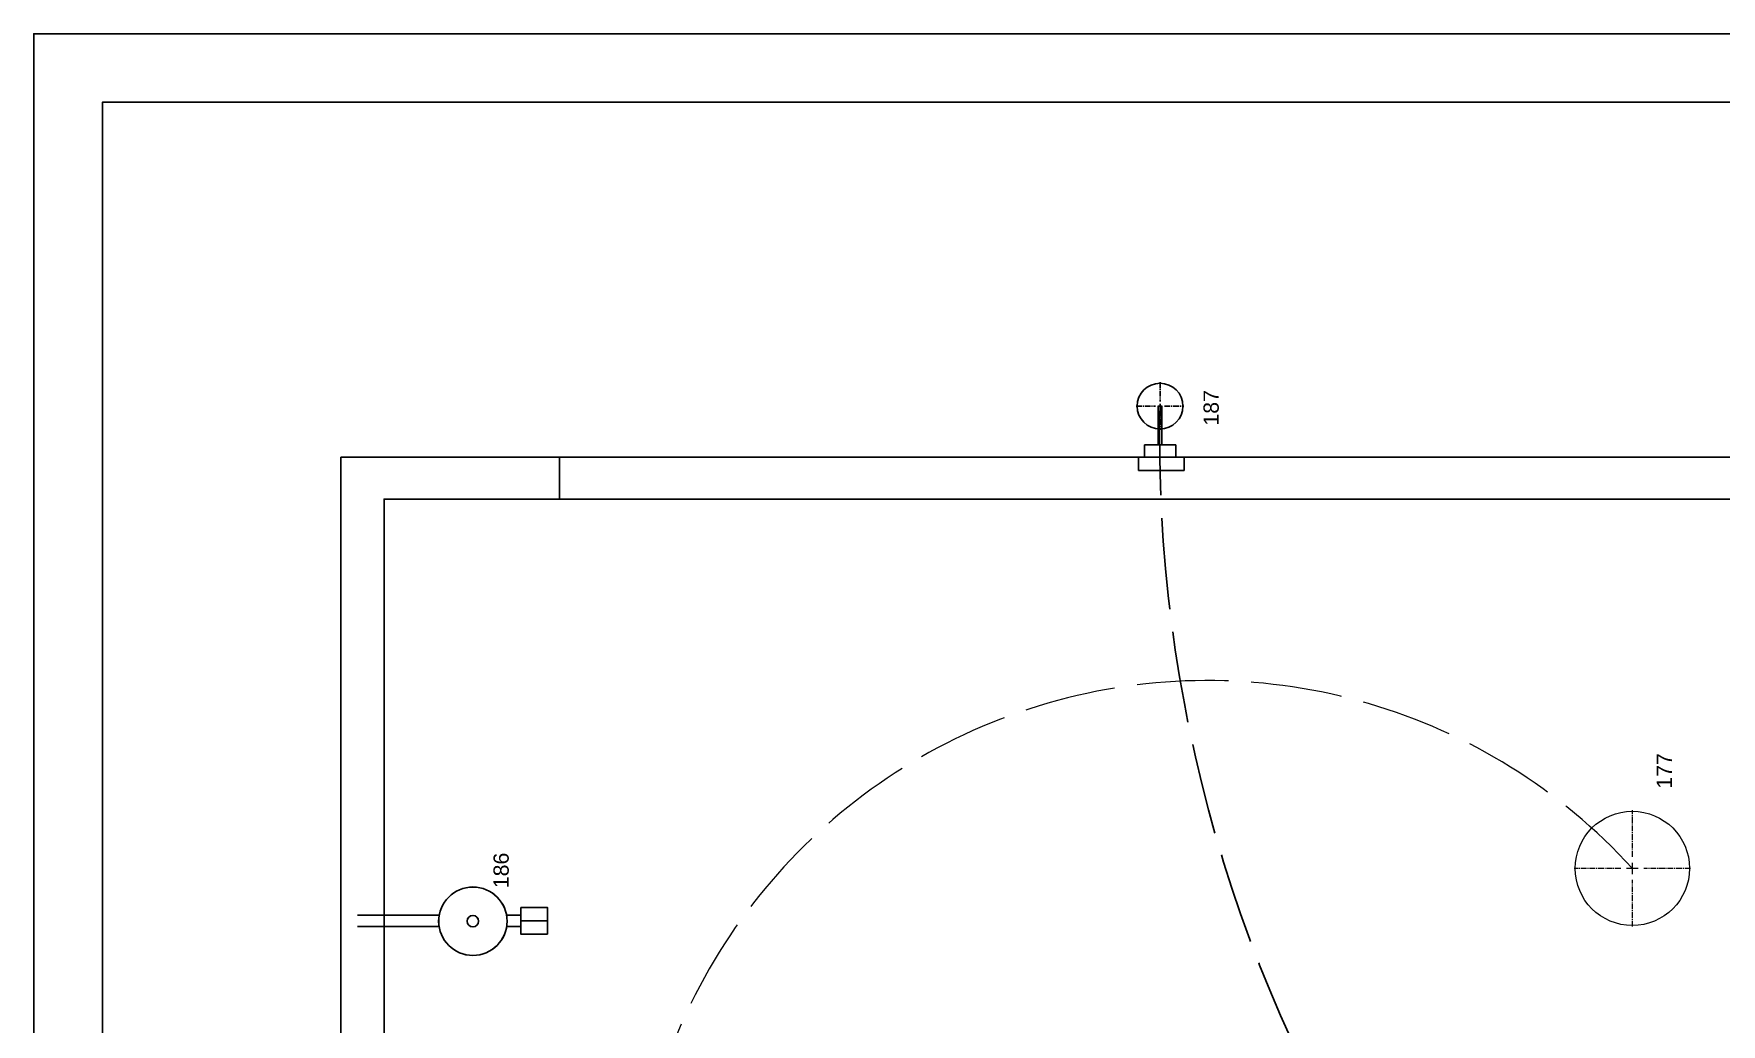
# Model space of a CAD drawing. Header units: inches. Extents: x 12 to 619, y -4 to 515.
# Drawn here: x 12.1 to 233.5, y 385.3 to 515.3 of the extents above; entities that cross this region are included whole.
import ezdxf

# ---------------------------------------------------------------- set-up
doc = ezdxf.new("R2010")
doc.units = ezdxf.units.IN
doc.header["$MEASUREMENT"] = 0
doc.linetypes.add('ACAD_ISO02W100', pattern=[15, 12, -3])
doc.linetypes.add('CENTER2', pattern=[1.125, 0.75, -0.125, 0.125, -0.125])
doc.layers.get('0').update_dxf_attribs({"color": 1, "lineweight": 9})
for name, color, linetype, lineweight in [('00-page-edge', 7, 'Continuous', 9), ('A101-Floorplan-1st-floor', 7, 'Continuous', 9), ('E101-Electrical-1st-floor', 7, 'Continuous', 9)]:
    doc.layers.add(name, color=color, linetype=linetype, lineweight=lineweight)
doc.layers.get('0').off()
doc.styles.get("Standard").update_dxf_attribs({"font": 'Arial.ttf', "height": 2})

# ---------------------------------------------------------------- blocks, each defined once
blk = doc.blocks.new('driveway-area-led')
at = {"layer": 'E101-Electrical-1st-floor', "lineweight": 30}
for p, q in [((0, 2.82, -94.38), (-1.75, 2.82, -94.38)), ((-1.75, 2.82, -94.38), (-1.75, -3.18, -94.38)), ((0, -3.18, -94.38), (0, 2.82, -94.38)), ((0, 2.06, -94.38), (1.62, 2.06, -94.38)), ((0, -2.06, -94.38), (0, 2.06, -94.38)), ((1.62, 2.06, -94.38), (1.62, -2.06, -94.38)), ((6.7, 0.25, -94.38), (1.62, 0.25, -94.38)), ((1.62, -2.06, -94.38), (0, -2.06, -94.38)), ((6.7, -0.25, -94.38), (1.62, -0.25, -94.38)), ((-1.75, -3.18, -94.38), (0, -3.18, -94.38))]:
    blk.add_line(p, q, dxfattribs=at)
at = {"layer": 'E101-Electrical-1st-floor', "linetype": 'CENTER2', "lineweight": 30}
for p, q in [((6.7, 3.12, -94.38), (6.7, 0.6, -94.38)), ((6.1, 0, -94.38), (3.58, 0, -94.38)), ((9.82, 0, -94.38), (7.3, 0, -94.38)), ((6.7, -0.6, -94.38), (6.7, -3.12, -94.38))]:
    blk.add_line(p, q, dxfattribs=at)
at = {"layer": 'E101-Electrical-1st-floor', "linetype": 'Continuous', "lineweight": 30}
for p, q in [((7, 0, -94.38), (6.4, 0, -94.38)), ((6.7, 0.3, -94.38), (6.7, -0.3, -94.38))]:
    blk.add_line(p, q, dxfattribs=at)
at = {"layer": 'E101-Electrical-1st-floor', "lineweight": 30}
blk.add_circle((6.7, 0, -94.38), 3, dxfattribs=at)
blk = doc.blocks.new('L1-framing-for-expansion-tank')
at = {"layer": 'A101-Floorplan-1st-floor', "lineweight": -3}
for p, q in [((1, 14.24), (1, 24.95)), ((2.5, 14.22), (2.5, 24.95)), ((1, 3.5), (1, 5.36)), ((2.5, 3.5), (2.5, 5.38)), ((1.75, 1.75), (1.75, 3.5)), ((1.75, 1.75), (1.75, 0))]:
    blk.add_line(p, q, dxfattribs=at)
blk.add_lwpolyline([(0, 0), (3.5, 0), (3.5, 3.5), (0, 3.5)], close=True, dxfattribs=at)
blk.add_lwpolyline([(0, 0), (3.5, 0), (3.5, 3.5), (0, 3.5)], close=True, dxfattribs=at)
blk = doc.blocks.new('L1-expansion-tank-186-reference')
at = {"layer": 'A101-Floorplan-1st-floor', "lineweight": -3}
for radius in [4.49, 0.75]:
    blk.add_circle((388.22, -77.44), radius, dxfattribs=at)
blk = doc.blocks.new('L1-garage-ceiling-led-177')
at = {"layer": 'E101-Electrical-1st-floor', "linetype": 'CENTER2'}
for p, q in [((0, 1.5, -96.25), (0, 7.62, -96.25)), ((-7.62, 0, -96.25), (-1.5, 0, -96.25)), ((1.5, 0, -96.25), (7.62, 0, -96.25)), ((0, -7.62, -96.25), (0, -1.5, -96.25))]:
    blk.add_line(p, q, dxfattribs=at)
at = {"layer": 'E101-Electrical-1st-floor', "linetype": 'Continuous'}
for p, q in [((-0.75, 0, -96.25), (0.75, 0, -96.25)), ((0, -0.75, -96.25), (0, 0.75, -96.25))]:
    blk.add_line(p, q, dxfattribs=at)
at = {"layer": 'E101-Electrical-1st-floor'}
blk.add_circle((0, 0, -96.25), 7.5, dxfattribs=at)
blk = doc.blocks.new('L1-186')
at = {"layer": 'A101-Floorplan-1st-floor', "lineweight": -3}
for radius in [4.49, 0.75]:
    blk.add_circle((0, 0), radius, dxfattribs=at)
blk = doc.blocks.new('L1-186-expansion-tank')
at = {"layer": 'E101-Electrical-1st-floor', "lineweight": -3}
for radius in [4.49, 0.75]:
    blk.add_circle((0, 0), radius, dxfattribs=at)

msp = doc.modelspace()

# ---------------------------------------------------------------- linework, layer by layer
at = {"layer": '00-page-edge', "lineweight": -3}
for points in [[(12.0961, -4.0387), (619.3969, -4.0387), (619.3969, 515.3126), (12.0961, 515.3126)], [(565.3969, 4.9613), (21.0961, 4.9613), (21.0961, 506.3126), (565.3969, 506.3126)]]:
    msp.add_lwpolyline(points, close=True, dxfattribs=at)
at = {"layer": 'A101-Floorplan-1st-floor', "lineweight": -3}
for p, q in [((52.3788, 206.3187), (52.3788, 459.7508)), ((52.3788, 459.7508), (285.7225, 459.7508)), ((81.0663, 454.2508), (81.0663, 459.7508))]:
    msp.add_line(p, q, dxfattribs=at)
msp.add_lwpolyline([(278.3163, 349.8187), (315.0732, 349.8187), (315.0732, 211.0687), (58.0663, 211.0687), (58.0663, 454.2508), (280.2225, 454.2508), (280.2225, 349.8187)], dxfattribs=at)
at = {"layer": 'E101-Electrical-1st-floor', "linetype": 'ACAD_ISO02W100', "lineweight": -3}
msp.add_arc((348.5685, 462.25), 188.745, 178.633577, 213.49077, dxfattribs=at)
at = {"layer": 'E101-Electrical-1st-floor', "linetype": 'ACAD_ISO02W100', "lineweight": 5}
msp.add_arc((166.0939, 355.0526), 75.3823, 42.30169, 167.927514, dxfattribs=at)

# ---------------------------------------------------------------- block references
at = {"lineweight": 5, "rotation": 89.99999999999999}
msp.add_blockref('L1-framing-for-expansion-tank', (79.5157, 397.1529), dxfattribs=at)
at = {"layer": 'A101-Floorplan-1st-floor', "lineweight": 5, "rotation": 89.99999999999999}
for name, p in [('L1-expansion-tank-186-reference', (-7.7215, 10.6355)), ('L1-186', (69.7149, 398.8578))]:
    msp.add_blockref(name, p, dxfattribs=at)
at = {"layer": 'E101-Electrical-1st-floor', "lineweight": -3, "rotation": 89.99999999999999}
msp.add_blockref('driveway-area-led', (159.8772, 459.7508, 94.375), dxfattribs=at)
at = {"layer": 'E101-Electrical-1st-floor', "lineweight": 5, "rotation": 89.99999999999999}
for name, p in [('L1-garage-ceiling-led-177', (221.8475, 405.7875, 96.25)), ('L1-186-expansion-tank', (69.7149, 398.8578))]:
    msp.add_blockref(name, p, dxfattribs=at)

# ---------------------------------------------------------------- texts
at = {"layer": 'E101-Electrical-1st-floor', "lineweight": 5}
for s, p in [('187', (167.5797, 463.8916)), ('177', (227.0329, 416.2494)), ('186', (74.4174, 403.1898))]:
    msp.add_text(s, height=2, rotation=90, dxfattribs=at).set_placement(p)

doc.saveas('drawing.dxf')
